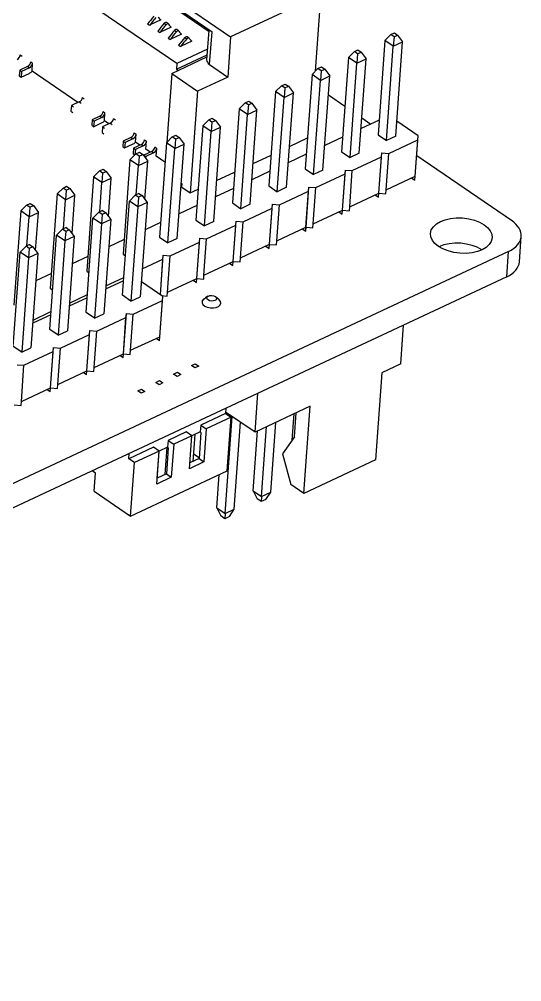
# Model space of a CAD drawing. Header units: millimetres. Extents: x 239 to 841, y 198 to 536.
# Drawn here: x 828.07 to 841.06, y 198.38 to 223.25 of the extents above; entities that cross this region are included whole.
import ezdxf

# ---------------------------------------------------------------- set-up
doc = ezdxf.new("R2010")
doc.units = ezdxf.units.MM

msp = doc.modelspace()

# ---------------------------------------------------------------- linework, layer by layer
for p, q in [((829.819, 225.332), (833.534, 222.789)), ((830.012, 225.007), (833.052, 222.925)), ((832.977, 222.924), (830.122, 224.88)), ((832.141, 222.1), (829.696, 223.774)), ((835.869, 223.882), (833.534, 222.789)), ((835.725, 221.904), (835.869, 223.882)), ((831.385, 223.124), (831.435, 223.089)), ((831.732, 223.228), (831.435, 223.089)), ((831.999, 223.045), (831.703, 222.906)), ((831.818, 223.141), (831.868, 223.106)), ((831.923, 223.126), (831.873, 223.16)), ((831.653, 222.941), (831.703, 222.906)), ((832.267, 222.862), (831.97, 222.723)), ((832.085, 222.958), (832.135, 222.923)), ((832.19, 222.943), (832.14, 222.977)), ((832.458, 222.76), (832.407, 222.794)), ((832.968, 222.952), (832.914, 222.2)), ((832.99, 222.074), (833.052, 222.925)), ((833.534, 222.789), (833.458, 221.754)), ((837.675, 222.851), (837.522, 222.698)), ((837.675, 222.851), (837.767, 222.894)), ((837.758, 222.794), (837.675, 222.851)), ((837.758, 222.794), (837.739, 222.549)), ((837.758, 222.794), (837.851, 222.837)), ((837.767, 222.894), (837.851, 222.837)), ((837.851, 222.837), (837.98, 222.662)), ((831.92, 222.757), (831.97, 222.723)), ((832.187, 222.574), (832.238, 222.54)), ((832.534, 222.679), (832.238, 222.54)), ((832.352, 222.774), (832.402, 222.74)), ((837.522, 222.698), (837.345, 220.263)), ((837.739, 222.549), (837.522, 222.698)), ((837.562, 220.114), (837.739, 222.549)), ((837.739, 222.549), (837.98, 222.662)), ((837.803, 220.227), (837.98, 222.662)), ((828.096, 222.325), (828.147, 222.291)), ((832.13, 221.957), (832.923, 222.328)), ((832.933, 222.471), (832.141, 222.1)), ((836.733, 222.41), (836.58, 222.258)), ((836.733, 222.41), (836.826, 222.454)), ((836.816, 222.353), (836.733, 222.41)), ((836.816, 222.353), (836.797, 222.109)), ((836.816, 222.353), (836.909, 222.396)), ((836.826, 222.454), (836.909, 222.396)), ((836.909, 222.396), (837.038, 222.222)), ((828.364, 222.142), (828.414, 222.108)), ((828.399, 221.903), (828.414, 222.108)), ((832.011, 221.847), (832.919, 222.271)), ((832.141, 222.1), (832.13, 221.957)), ((832.99, 222.074), (833.458, 221.754)), ((836.58, 222.258), (836.403, 219.822)), ((836.797, 222.109), (836.58, 222.258)), ((836.62, 219.673), (836.797, 222.109)), ((836.797, 222.109), (837.038, 222.222)), ((836.861, 219.786), (837.038, 222.222)), ((828.08, 221.93), (828.069, 221.787)), ((828.069, 221.787), (828.119, 221.753)), ((828.284, 222.026), (828.08, 221.93)), ((828.08, 221.93), (828.13, 221.896)), ((828.13, 221.896), (828.119, 221.753)), ((828.119, 221.753), (828.323, 221.848)), ((828.334, 221.991), (828.13, 221.896)), ((828.284, 222.026), (828.334, 221.991)), ((829.583, 221.093), (828.399, 221.903)), ((832.011, 221.847), (831.882, 220.065)), ((832.011, 221.847), (832.68, 221.389)), ((832.13, 221.957), (832.177, 221.925)), ((835.638, 221.817), (835.461, 219.382)), ((835.791, 221.97), (835.638, 221.817)), ((835.856, 221.668), (835.638, 221.817)), ((835.791, 221.97), (835.884, 222.013)), ((835.875, 221.913), (835.791, 221.97)), ((835.875, 221.913), (835.856, 221.668)), ((835.875, 221.913), (835.968, 221.956)), ((835.884, 222.013), (835.968, 221.956)), ((835.968, 221.956), (836.097, 221.781)), ((833.458, 221.754), (832.68, 221.389)), ((834.85, 221.529), (834.942, 221.573)), ((834.942, 221.573), (835.026, 221.515)), ((835.679, 219.233), (835.856, 221.668)), ((835.856, 221.668), (836.097, 221.781)), ((835.92, 219.346), (836.097, 221.781)), ((832.68, 221.389), (832.489, 218.761)), ((834.697, 221.377), (834.52, 218.941)), ((834.85, 221.529), (834.697, 221.377)), ((834.914, 221.228), (834.697, 221.377)), ((834.933, 221.472), (834.85, 221.529)), ((834.933, 221.472), (834.914, 221.228)), ((834.914, 221.228), (835.155, 221.341)), ((834.933, 221.472), (835.026, 221.515)), ((834.978, 218.905), (835.155, 221.341)), ((835.026, 221.515), (835.155, 221.341)), ((836.061, 221.291), (836.488, 220.998)), ((829.62, 221.11), (829.417, 221.015)), ((829.62, 221.11), (829.671, 221.076)), ((829.701, 221.227), (829.751, 221.193)), ((833.908, 221.089), (833.755, 220.936)), ((833.908, 221.089), (834.001, 221.132)), ((833.992, 221.032), (833.908, 221.089)), ((833.992, 221.032), (834.084, 221.075)), ((834.001, 221.132), (834.084, 221.075)), ((834.084, 221.075), (834.213, 220.9)), ((834.737, 218.792), (834.914, 221.228)), ((829.417, 221.015), (829.406, 220.872)), ((829.406, 220.872), (829.456, 220.837)), ((829.417, 221.015), (829.467, 220.981)), ((830.235, 220.861), (830.285, 220.827)), ((830.271, 220.622), (830.285, 220.827)), ((833.755, 220.936), (833.578, 218.501)), ((833.972, 220.787), (833.755, 220.936)), ((833.992, 221.032), (833.972, 220.787)), ((833.972, 220.787), (834.213, 220.9)), ((834.036, 218.465), (834.213, 220.9)), ((829.951, 220.649), (829.941, 220.506)), ((830.155, 220.744), (829.951, 220.649)), ((829.951, 220.649), (830.001, 220.615)), ((830.001, 220.615), (829.991, 220.471)), ((829.991, 220.471), (830.195, 220.567)), ((830.205, 220.71), (830.001, 220.615)), ((830.155, 220.744), (830.205, 220.71)), ((830.423, 220.561), (830.219, 220.466)), ((830.385, 220.544), (830.271, 220.622)), ((830.423, 220.561), (830.473, 220.527)), ((830.503, 220.678), (830.553, 220.644)), ((832.967, 220.648), (832.814, 220.496)), ((832.967, 220.648), (833.059, 220.692)), ((833.05, 220.591), (832.967, 220.648)), ((833.05, 220.591), (833.031, 220.347)), ((833.05, 220.591), (833.143, 220.634)), ((833.059, 220.692), (833.143, 220.634)), ((833.143, 220.634), (833.272, 220.46)), ((833.795, 218.352), (833.972, 220.787)), ((837.372, 220.639), (836.907, 220.422)), ((836.927, 220.698), (837.158, 220.54)), ((838.384, 220.232), (837.831, 220.611)), ((829.941, 220.506), (829.991, 220.471)), ((830.219, 220.466), (830.208, 220.323)), ((830.208, 220.323), (830.258, 220.288)), ((830.219, 220.466), (830.269, 220.432)), ((831.037, 220.312), (831.087, 220.277)), ((832.814, 220.496), (832.637, 218.06)), ((833.031, 220.347), (832.814, 220.496)), ((832.854, 217.911), (833.031, 220.347)), ((833.031, 220.347), (833.272, 220.46)), ((833.095, 218.024), (833.272, 220.46)), ((830.753, 220.1), (830.743, 219.957)), ((830.957, 220.195), (830.753, 220.1)), ((830.753, 220.1), (830.803, 220.065)), ((830.803, 220.065), (830.793, 219.922)), ((831.007, 220.161), (830.803, 220.065)), ((830.957, 220.195), (831.007, 220.161)), ((831.073, 220.073), (831.087, 220.277)), ((831.187, 219.994), (831.073, 220.073)), ((831.305, 220.129), (831.355, 220.094)), ((831.34, 219.89), (831.355, 220.094)), ((831.872, 220.055), (831.695, 217.619)), ((832.025, 220.208), (831.872, 220.055)), ((832.089, 219.906), (831.872, 220.055)), ((832.025, 220.208), (832.118, 220.251)), ((832.108, 220.151), (832.025, 220.208)), ((832.108, 220.151), (832.089, 219.906)), ((832.108, 220.151), (832.201, 220.194)), ((832.118, 220.251), (832.201, 220.194)), ((832.201, 220.194), (832.33, 220.019)), ((835.055, 219.962), (835.519, 220.179)), ((836.43, 220.199), (835.966, 219.981)), ((837.345, 220.263), (837.562, 220.114)), ((837.803, 220.227), (837.562, 220.114)), ((837.622, 219.778), (838.375, 220.13)), ((838.307, 219.194), (838.375, 220.13)), ((838.308, 219.193), (838.384, 220.232)), ((838.375, 220.13), (838.384, 220.232)), ((830.743, 219.957), (830.793, 219.922)), ((830.793, 219.922), (830.997, 220.018)), ((831.021, 219.917), (831.01, 219.773)), ((831.225, 220.012), (831.021, 219.917)), ((831.021, 219.917), (831.071, 219.882)), ((831.071, 219.882), (831.061, 219.745)), ((831.275, 219.978), (831.071, 219.882)), ((831.083, 219.767), (831.176, 219.811)), ((831.176, 219.811), (831.26, 219.753)), ((831.225, 220.012), (831.275, 219.978)), ((831.492, 219.829), (831.288, 219.734)), ((831.542, 219.795), (831.338, 219.699)), ((831.454, 219.811), (831.34, 219.89)), ((831.492, 219.829), (831.542, 219.795)), ((831.572, 219.946), (831.622, 219.911)), ((831.607, 219.707), (831.622, 219.911)), ((831.912, 217.471), (832.089, 219.906)), ((832.089, 219.906), (832.33, 220.019)), ((832.153, 217.583), (832.33, 220.019)), ((836.403, 219.822), (836.62, 219.673)), ((830.93, 219.615), (830.753, 217.179)), ((831.083, 219.767), (830.93, 219.615)), ((831.148, 219.466), (830.93, 219.615)), ((831.01, 219.773), (831.057, 219.741)), ((831.167, 219.71), (831.083, 219.767)), ((831.167, 219.71), (831.148, 219.466)), ((831.148, 219.466), (831.389, 219.579)), ((831.167, 219.71), (831.26, 219.753)), ((831.26, 219.753), (831.389, 219.579)), ((831.288, 219.734), (831.287, 219.716)), ((831.288, 219.734), (831.338, 219.699)), ((831.317, 218.592), (831.389, 219.579)), ((831.338, 219.699), (831.335, 219.652)), ((831.835, 219.55), (831.607, 219.707)), ((834.113, 219.521), (834.578, 219.739)), ((835.489, 219.758), (835.024, 219.541)), ((836.861, 219.786), (836.62, 219.673)), ((836.68, 219.337), (837.433, 219.69)), ((837.365, 218.754), (837.433, 219.69)), ((837.367, 218.752), (837.442, 219.792)), ((837.433, 219.69), (837.442, 219.792)), ((837.442, 219.792), (837.622, 219.778)), ((837.554, 218.842), (837.622, 219.778)), ((838.347, 219.726), (840.792, 218.052)), ((830.142, 219.327), (829.989, 219.174)), ((830.142, 219.327), (830.234, 219.37)), ((830.225, 219.27), (830.142, 219.327)), ((830.225, 219.27), (830.318, 219.313)), ((830.234, 219.37), (830.318, 219.313)), ((830.318, 219.313), (830.447, 219.138)), ((831.093, 218.714), (831.148, 219.466)), ((833.172, 219.081), (833.636, 219.298)), ((834.547, 219.318), (834.083, 219.1)), ((835.461, 219.382), (835.679, 219.233)), ((835.92, 219.346), (835.679, 219.233)), ((836.425, 218.312), (836.501, 219.351)), ((836.492, 219.249), (836.501, 219.351)), ((836.501, 219.351), (836.68, 219.337)), ((836.612, 218.401), (836.68, 219.337)), ((829.989, 219.174), (829.812, 216.738)), ((830.206, 219.025), (829.989, 219.174)), ((830.225, 219.27), (830.206, 219.025)), ((830.206, 219.025), (830.447, 219.138)), ((830.375, 218.151), (830.447, 219.138)), ((835.738, 218.897), (836.492, 219.249)), ((836.424, 218.313), (836.492, 219.249)), ((837.554, 218.842), (838.307, 219.194)), ((838.212, 219.15), (838.299, 219.09)), ((838.299, 219.09), (838.307, 219.194)), ((838.299, 219.09), (838.308, 219.193)), ((829.2, 218.886), (829.047, 218.734)), ((829.2, 218.886), (829.293, 218.93)), ((829.284, 218.829), (829.2, 218.886)), ((829.284, 218.829), (829.264, 218.585)), ((829.284, 218.829), (829.376, 218.872)), ((829.293, 218.93), (829.376, 218.872)), ((829.376, 218.872), (829.505, 218.698)), ((830.151, 218.274), (830.206, 219.025)), ((832.278, 218.992), (832.257, 219.006)), ((832.272, 218.91), (832.278, 218.992)), ((832.272, 218.91), (832.489, 218.761)), ((832.489, 218.761), (832.695, 218.858)), ((833.606, 218.877), (833.141, 218.66)), ((834.52, 218.941), (834.737, 218.792)), ((834.978, 218.905), (834.737, 218.792)), ((834.797, 218.456), (835.55, 218.809)), ((835.482, 217.873), (835.55, 218.809)), ((835.484, 217.871), (835.559, 218.911)), ((835.55, 218.809), (835.559, 218.911)), ((835.559, 218.911), (835.738, 218.897)), ((835.67, 217.961), (835.738, 218.897)), ((837.546, 218.738), (837.554, 218.842)), ((829.047, 218.734), (828.87, 216.298)), ((829.264, 218.585), (829.047, 218.734)), ((829.21, 217.833), (829.264, 218.585)), ((829.264, 218.585), (829.505, 218.698)), ((829.434, 217.711), (829.505, 218.698)), ((830.739, 216.115), (830.916, 218.55)), ((831.069, 218.703), (830.916, 218.55)), ((831.133, 218.401), (830.916, 218.55)), ((831.162, 218.746), (831.069, 218.703)), ((831.153, 218.646), (831.069, 218.703)), ((831.153, 218.646), (831.133, 218.401)), ((831.245, 218.689), (831.153, 218.646)), ((831.162, 218.746), (831.245, 218.689)), ((831.245, 218.689), (831.374, 218.514)), ((836.612, 218.401), (837.365, 218.754)), ((837.27, 218.71), (837.358, 218.65)), ((837.358, 218.65), (837.365, 218.754)), ((837.358, 218.65), (837.367, 218.752)), ((837.367, 218.752), (837.546, 218.738)), ((828.259, 218.446), (828.106, 218.293)), ((828.259, 218.446), (828.351, 218.489)), ((828.342, 218.389), (828.259, 218.446)), ((828.342, 218.389), (828.323, 218.144)), ((828.342, 218.389), (828.435, 218.432)), ((828.351, 218.489), (828.435, 218.432)), ((828.435, 218.432), (828.564, 218.257)), ((830.22, 218.306), (830.127, 218.262)), ((830.22, 218.306), (830.304, 218.248)), ((831.133, 218.401), (830.956, 215.966)), ((831.374, 218.514), (831.133, 218.401)), ((831.374, 218.514), (831.197, 216.079)), ((832.664, 218.437), (832.199, 218.219)), ((833.578, 218.501), (833.795, 218.352)), ((834.036, 218.465), (833.795, 218.352)), ((833.855, 218.016), (834.608, 218.368)), ((834.54, 217.432), (834.608, 218.368)), ((834.542, 217.431), (834.618, 218.47)), ((834.608, 218.368), (834.618, 218.47)), ((834.618, 218.47), (834.797, 218.456)), ((834.729, 217.52), (834.797, 218.456)), ((835.67, 217.961), (836.424, 218.313)), ((836.416, 218.209), (836.424, 218.313)), ((836.416, 218.209), (836.425, 218.312)), ((836.425, 218.312), (836.604, 218.297)), ((836.604, 218.297), (836.612, 218.401)), ((828.106, 218.293), (827.929, 215.857)), ((828.323, 218.144), (828.106, 218.293)), ((828.268, 217.393), (828.323, 218.144)), ((828.323, 218.144), (828.564, 218.257)), ((828.492, 217.27), (828.564, 218.257)), ((829.797, 215.674), (829.974, 218.11)), ((830.127, 218.262), (829.974, 218.11)), ((830.192, 217.961), (829.974, 218.11)), ((830.211, 218.205), (830.127, 218.262)), ((830.211, 218.205), (830.192, 217.961)), ((830.433, 218.074), (830.192, 217.961)), ((830.304, 218.248), (830.211, 218.205)), ((830.433, 218.074), (830.256, 215.638)), ((830.304, 218.248), (830.433, 218.074)), ((832.637, 218.06), (832.854, 217.911)), ((836.329, 218.269), (836.416, 218.209)), ((829.186, 217.822), (829.033, 217.669)), ((829.278, 217.865), (829.186, 217.822)), ((829.269, 217.765), (829.186, 217.822)), ((829.362, 217.808), (829.269, 217.765)), ((829.278, 217.865), (829.362, 217.808)), ((829.362, 217.808), (829.491, 217.633)), ((830.192, 217.961), (830.015, 215.525)), ((831.722, 217.996), (831.323, 217.809)), ((833.095, 218.024), (832.854, 217.911)), ((832.914, 217.575), (833.667, 217.928)), ((833.599, 216.992), (833.667, 217.928)), ((833.6, 216.99), (833.676, 218.03)), ((833.667, 217.928), (833.676, 218.03)), ((833.676, 218.03), (833.855, 218.016)), ((833.787, 217.08), (833.855, 218.016)), ((834.729, 217.52), (835.482, 217.873)), ((835.387, 217.829), (835.474, 217.769)), ((835.474, 217.769), (835.482, 217.873)), ((835.474, 217.769), (835.484, 217.871)), ((835.484, 217.871), (835.663, 217.857)), ((835.663, 217.857), (835.67, 217.961)), ((828.856, 215.234), (829.033, 217.669)), ((829.25, 217.52), (829.033, 217.669)), ((829.269, 217.765), (829.25, 217.52)), ((829.491, 217.633), (829.25, 217.52)), ((829.491, 217.633), (829.314, 215.198)), ((830.781, 217.556), (830.381, 217.369)), ((831.695, 217.619), (831.912, 217.471)), ((832.153, 217.583), (831.912, 217.471)), ((832.659, 216.55), (832.734, 217.589)), ((832.725, 217.487), (832.734, 217.589)), ((832.734, 217.589), (832.914, 217.575)), ((832.845, 216.639), (832.914, 217.575)), ((841, 216.978), (841.048, 217.633)), ((828.244, 217.381), (828.091, 217.229)), ((828.337, 217.425), (828.244, 217.381)), ((828.328, 217.324), (828.244, 217.381)), ((828.328, 217.324), (828.309, 217.08)), ((828.42, 217.367), (828.328, 217.324)), ((828.337, 217.425), (828.42, 217.367)), ((828.42, 217.367), (828.549, 217.193)), ((829.25, 217.52), (829.073, 215.085)), ((831.972, 217.135), (832.725, 217.487)), ((832.657, 216.551), (832.725, 217.487)), ((833.787, 217.08), (834.54, 217.432)), ((834.446, 217.388), (834.533, 217.328)), ((834.533, 217.328), (834.54, 217.432)), ((834.533, 217.328), (834.542, 217.431)), ((834.542, 217.431), (834.721, 217.416)), ((834.721, 217.416), (834.729, 217.52)), ((840.719, 217.247), (801.794, 199.038)), ((827.914, 214.793), (828.091, 217.229)), ((828.309, 217.08), (828.091, 217.229)), ((828.309, 217.08), (828.131, 214.644)), ((828.549, 217.193), (828.309, 217.08)), ((828.549, 217.193), (828.372, 214.757)), ((829.839, 217.115), (829.44, 216.928)), ((830.753, 217.179), (830.813, 217.138)), ((831.718, 216.125), (831.793, 217.149)), ((831.784, 217.047), (831.793, 217.149)), ((831.793, 217.149), (831.972, 217.135)), ((831.904, 216.199), (831.972, 217.135)), ((833.78, 216.976), (833.787, 217.08)), ((840.671, 216.593), (840.719, 217.247)), ((831.249, 216.797), (831.784, 217.047)), ((831.717, 216.127), (831.784, 217.047)), ((832.845, 216.639), (833.599, 216.992)), ((833.504, 216.948), (833.591, 216.888)), ((833.591, 216.888), (833.599, 216.992)), ((833.591, 216.888), (833.6, 216.99)), ((833.6, 216.99), (833.78, 216.976)), ((840.671, 216.593), (801.747, 198.383)), ((828.898, 216.675), (828.498, 216.488)), ((829.812, 216.738), (829.872, 216.697)), ((830.308, 216.356), (830.772, 216.574)), ((832.838, 216.535), (832.845, 216.639)), ((830.766, 216.491), (830.302, 216.274)), ((831.778, 216.084), (831.225, 216.463)), ((831.904, 216.199), (832.657, 216.551)), ((832.562, 216.507), (832.65, 216.447)), ((832.65, 216.447), (832.657, 216.551)), ((832.65, 216.447), (832.659, 216.55)), ((832.659, 216.55), (832.838, 216.535)), ((828.87, 216.298), (828.93, 216.257)), ((829.366, 215.916), (829.831, 216.133)), ((830.956, 215.966), (830.739, 216.115)), ((830.956, 215.966), (831.197, 216.079)), ((831.703, 215.045), (831.778, 216.084)), ((831.746, 216.107), (831.896, 216.095)), ((831.769, 215.982), (831.778, 216.084)), ((831.896, 216.095), (831.904, 216.199)), ((832.948, 216.089), (832.888, 216.052)), ((833.233, 216), (833.144, 216.075)), ((829.825, 216.051), (829.36, 215.833)), ((831.016, 215.63), (831.769, 215.982)), ((831.701, 215.046), (831.769, 215.982)), ((828.883, 215.61), (828.419, 215.393)), ((828.425, 215.475), (828.889, 215.693)), ((830.015, 215.525), (829.797, 215.674)), ((830.015, 215.525), (830.256, 215.638)), ((830.761, 214.604), (830.837, 215.644)), ((830.828, 215.542), (830.837, 215.644)), ((830.837, 215.644), (831.016, 215.63)), ((830.948, 214.694), (831.016, 215.63)), ((830.074, 215.189), (830.828, 215.542)), ((830.76, 214.606), (830.828, 215.542)), ((837.931, 214.341), (838.004, 215.345)), ((829.073, 215.085), (828.856, 215.234)), ((829.073, 215.085), (829.314, 215.198)), ((829.133, 214.749), (829.886, 215.101)), ((829.818, 214.165), (829.886, 215.101)), ((829.82, 214.164), (829.895, 215.203)), ((829.886, 215.101), (829.895, 215.203)), ((829.895, 215.203), (830.074, 215.189)), ((830.006, 214.253), (830.074, 215.189)), ((830.948, 214.694), (831.701, 215.046)), ((831.694, 214.942), (831.606, 215.002)), ((831.694, 214.942), (831.701, 215.046)), ((831.694, 214.942), (831.703, 215.045)), ((828.131, 214.644), (827.914, 214.793)), ((828.131, 214.644), (828.372, 214.757)), ((828.191, 214.308), (828.944, 214.661)), ((828.876, 213.725), (828.944, 214.661)), ((828.878, 213.723), (828.954, 214.763)), ((828.944, 214.661), (828.954, 214.763)), ((828.954, 214.763), (829.133, 214.749)), ((829.065, 213.813), (829.133, 214.749)), ((830.006, 214.253), (830.76, 214.606)), ((830.752, 214.502), (830.76, 214.606)), ((830.752, 214.502), (830.761, 214.604)), ((830.761, 214.604), (830.94, 214.59)), ((830.94, 214.59), (830.948, 214.694)), ((830.752, 214.502), (830.665, 214.562)), ((832.523, 214.298), (832.62, 214.344)), ((832.62, 214.344), (832.708, 214.284)), ((837.931, 214.341), (837.446, 214.114)), ((828.012, 214.322), (828.191, 214.308)), ((828.123, 213.372), (828.191, 214.308)), ((829.065, 213.813), (829.818, 214.165)), ((829.81, 214.061), (829.723, 214.121)), ((829.81, 214.061), (829.818, 214.165)), ((829.81, 214.061), (829.82, 214.164)), ((829.82, 214.164), (829.999, 214.149)), ((829.999, 214.149), (830.006, 214.253)), ((832.059, 214.082), (832.157, 214.127)), ((832.147, 214.021), (832.059, 214.082)), ((832.157, 214.127), (832.245, 214.067)), ((832.611, 214.238), (832.523, 214.298)), ((832.708, 214.284), (832.611, 214.238)), ((837.446, 214.114), (837.282, 211.862)), ((831.596, 213.865), (831.693, 213.91)), ((831.684, 213.805), (831.596, 213.865)), ((831.781, 213.85), (831.684, 213.805)), ((831.693, 213.91), (831.781, 213.85)), ((832.245, 214.067), (832.147, 214.021)), ((828.123, 213.372), (828.876, 213.725)), ((828.869, 213.621), (828.782, 213.681)), ((828.869, 213.621), (828.876, 213.725)), ((828.869, 213.621), (828.878, 213.723)), ((828.878, 213.723), (829.057, 213.709)), ((829.057, 213.709), (829.065, 213.813)), ((831.133, 213.648), (831.23, 213.694)), ((831.221, 213.588), (831.133, 213.648)), ((831.318, 213.633), (831.221, 213.588)), ((831.23, 213.694), (831.318, 213.633)), ((834.165, 212.579), (834.238, 213.583)), ((828.116, 213.268), (828.123, 213.372)), ((827.937, 213.283), (828.116, 213.268)), ((833.411, 213.196), (833.401, 213.062)), ((834.165, 212.579), (833.404, 213.1)), ((835.592, 213.247), (834.165, 212.579)), ((835.428, 210.995), (835.592, 213.247)), ((833.401, 213.062), (832.761, 212.762)), ((833.546, 212.963), (832.905, 212.663)), ((833.391, 210.481), (833.573, 212.984)), ((833.401, 213.062), (833.546, 212.963)), ((833.445, 211.58), (833.546, 212.963)), ((833.628, 210.592), (833.791, 212.835)), ((835.123, 212.373), (835.173, 213.05)), ((835.184, 212.46), (835.229, 213.077)), ((832.384, 212.586), (831.917, 212.367)), ((832.529, 212.487), (832.384, 212.586)), ((832.748, 212.585), (832.528, 212.482)), ((832.761, 212.762), (832.748, 212.585)), ((832.748, 212.585), (832.765, 212.574)), ((832.761, 212.762), (832.905, 212.663)), ((832.905, 212.663), (832.843, 211.811)), ((834.119, 211.068), (834.231, 212.61)), ((834.333, 210.921), (834.463, 212.719)), ((834.57, 211.032), (834.701, 212.83)), ((831.917, 212.367), (831.904, 212.19)), ((831.917, 212.367), (832.061, 212.268)), ((832.529, 212.487), (832.061, 212.268)), ((832.467, 211.634), (832.529, 212.487)), ((832.562, 211.826), (832.613, 212.522)), ((832.765, 212.574), (832.716, 211.898)), ((835.184, 212.46), (834.878, 212.021)), ((831.54, 212.191), (830.9, 211.891)), ((831.685, 212.092), (831.044, 211.793)), ((831.685, 212.092), (831.54, 212.191)), ((831.623, 211.24), (831.685, 212.092)), ((831.636, 211.392), (831.686, 212.088)), ((831.904, 212.19), (831.684, 212.088)), ((831.839, 211.495), (831.889, 212.183)), ((831.921, 212.179), (831.872, 211.503)), ((831.904, 212.19), (831.921, 212.179)), ((832.061, 212.268), (831.999, 211.416)), ((830.9, 211.891), (830.91, 212.026)), ((831.044, 211.793), (830.9, 211.891)), ((832.716, 211.898), (832.478, 211.786)), ((832.717, 211.915), (832.576, 212.012)), ((832.716, 211.898), (832.843, 211.811)), ((834.878, 212.021), (835.094, 211.224)), ((837.282, 211.862), (835.428, 210.995)), ((830.944, 210.41), (831.044, 211.793)), ((832.843, 211.811), (832.467, 211.634)), ((830.036, 211.523), (829.954, 211.579)), ((830.002, 211.055), (830.036, 211.523)), ((830.944, 210.41), (833.445, 211.58)), ((831.999, 211.416), (831.623, 211.24)), ((831.872, 211.503), (831.634, 211.392)), ((831.842, 211.489), (831.839, 211.495)), ((831.839, 211.495), (831.845, 211.49)), ((831.872, 211.503), (831.999, 211.416)), ((833.177, 210.627), (833.24, 211.484)), ((835.428, 210.995), (835.094, 211.224)), ((830.002, 211.055), (830.944, 210.41)), ((834.119, 211.068), (834.217, 210.858)), ((834.119, 211.068), (834.333, 210.921)), ((834.324, 210.785), (834.217, 210.858)), ((834.333, 210.921), (834.324, 210.785)), ((834.333, 210.921), (834.57, 211.032)), ((834.443, 210.841), (834.57, 211.032)), ((833.177, 210.627), (833.276, 210.418)), ((833.177, 210.627), (833.391, 210.481)), ((834.443, 210.841), (834.324, 210.785)), ((833.382, 210.345), (833.276, 210.418)), ((833.391, 210.481), (833.382, 210.345)), ((833.501, 210.4), (833.382, 210.345)), ((833.391, 210.481), (833.628, 210.592)), ((833.501, 210.4), (833.628, 210.592))]:
    msp.add_line(p, q)
for points in [[(832.968, 222.953), (832.97, 222.958), (832.973, 222.961), (832.998, 222.957), (833.052, 222.925)], [(832.795, 215.965), (832.849, 216.022), (832.895, 216.056)]]:
    msp.add_lwpolyline(points)
for centre, major_axis, ratio, start_param, end_param in [((832.292, 222.277), (1.186, 1.733), 0.586355, 1.357295, 1.481753), ((832.342, 222.242), (1.186, 1.733), 0.586355, 1.357295, 1.481753), ((832.078, 223.742), (-0.35, -0.512), 0.586355, 6.019346, 6.29661), ((832.559, 222.094), (1.186, 1.733), 0.586355, 1.357295, 1.481753), ((832.609, 222.059), (1.186, 1.733), 0.586355, 1.357295, 1.481753), ((831.839, 223.111), (0.0339, 0.0495), 0.586355, 0.000025, 1.357295), ((831.889, 223.076), (0.0339, 0.0495), 0.586355, 6.019346, 7.64048), ((832.346, 223.559), (-0.35, -0.512), 0.586355, 6.019346, 6.29661), ((832.827, 221.911), (1.186, 1.733), 0.586355, 1.357295, 1.481753), ((832.877, 221.876), (1.186, 1.733), 0.586355, 1.357295, 1.481753), ((832.106, 222.928), (0.0339, 0.0495), 0.586355, 0.000025, 1.357295), ((832.156, 222.893), (0.0339, 0.0495), 0.586355, 6.019346, 7.64048), ((832.613, 223.376), (-0.35, -0.512), 0.586355, 6.019346, 6.29661), ((832.374, 222.745), (0.0339, 0.0495), 0.586355, 0.000025, 1.357295), ((833.094, 221.727), (1.186, 1.733), 0.586355, 1.357295, 1.481753), ((833.144, 221.693), (1.186, 1.733), 0.586355, 1.357295, 1.481753), ((832.424, 222.71), (0.0339, 0.0495), 0.586355, 6.019346, 7.64048), ((832.88, 223.193), (-0.35, -0.512), 0.586355, 6.019346, 6.29661), ((828.022, 222.291), (-0.0565, -0.0825), 0.586355, 0.782509, 2.353305), ((828.29, 222.108), (-0.0565, -0.0825), 0.586355, 0.782509, 2.353305), ((828.34, 222.073), (-0.0565, -0.0825), 0.586355, 0.782509, 2.353305), ((833.213, 222.178), (0.299, -0.022), 0.571137, 3.141569, 3.916733), ((828.34, 222.073), (0.155, 0.227), 0.586355, 3.924101, 4.313604), ((829.626, 221.192), (-0.0565, -0.0825), 0.586355, 0.782509, 2.353305), ((830.161, 220.826), (-0.0565, -0.0825), 0.586355, 0.782509, 2.353305), ((830.211, 220.792), (-0.0565, -0.0825), 0.586355, 0.782509, 2.353305), ((830.211, 220.792), (0.155, 0.227), 0.586355, 3.924101, 4.313604), ((830.428, 220.643), (-0.0565, -0.0825), 0.586355, 0.782509, 2.353305), ((830.963, 220.277), (-0.0565, -0.0825), 0.586355, 0.782509, 2.353305), ((831.013, 220.243), (0.155, 0.227), 0.586355, 3.924101, 4.313604), ((831.013, 220.243), (-0.0565, -0.0825), 0.586355, 0.782509, 2.353305), ((831.231, 220.094), (-0.0565, -0.0825), 0.586355, 0.782509, 2.353305), ((831.281, 220.06), (-0.0565, -0.0825), 0.586355, 0.782509, 2.353305), ((831.498, 219.911), (-0.0565, -0.0825), 0.586355, 0.782509, 2.353305), ((831.548, 219.877), (-0.0565, -0.0825), 0.586355, 0.782509, 2.353305), ((840.05, 217.705), (-0.997, 0.072), 0.571137, 2.345936, 3.916733), ((839.449, 217.002), (0.798, -0.058), 0.571137, 0.801844, 2.33985), ((840.003, 217.05), (0.997, -0.072), 0.571137, 5.487529, 6.283162), ((833.035, 215.928), (0.244, -0.018), 0.571137, 2.99621, 6.949933)]:
    msp.add_ellipse(centre, major_axis=major_axis, ratio=ratio, start_param=start_param, end_param=end_param)
for centre, major_axis in [((839.497, 217.657), (0.798, -0.058)), ((833.043, 216.038), (-0.125, 0.009))]:
    msp.add_ellipse(centre, major_axis=major_axis, ratio=0.571137)

doc.saveas('drawing.dxf')
